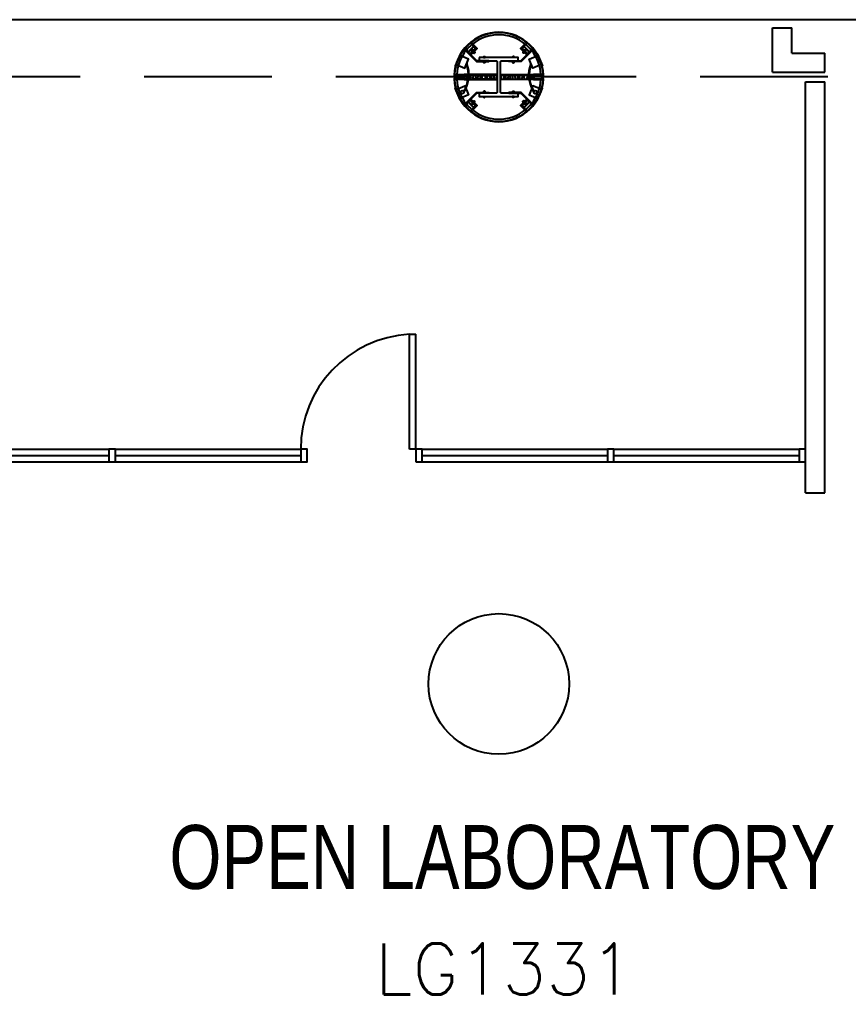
# Model space of a CAD drawing. Extents: x -163000 to 184253, y -124935 to 90032.
# Drawn here: x -114750 to -108264, y 22351 to 29982 of the extents above; entities that cross this region are included whole.
import ezdxf

# ---------------------------------------------------------------- set-up
doc = ezdxf.new("R2010")
doc.units = 0
doc.header["$LTSCALE"] = 1000
doc.header["$MEASUREMENT"] = 0
doc.linetypes.add('GFxref$0$s3123a$0$HIDDEN2', pattern=[0.1875, 0.125, -0.0625])
doc.layers.get('0').update_dxf_attribs({"linetype": 'CONTINUOUS'})
for name, color, linetype in [('fire shutter', 5, 'GFxref$0$s3123a$0$HIDDEN2'), ('ROOM-NO', 4, 'CONTINUOUS'), ('stair', 1, 'CONTINUOUS'), ('stru', 2, 'CONTINUOUS')]:
    doc.layers.add(name, color=color, linetype=linetype)
doc.layers.add('omitted', color=9, linetype='CONTINUOUS', plot=False)
doc.layers.add('text', color=4, linetype='CONTINUOUS', lineweight=18)
doc.styles.get("Standard").update_dxf_attribs({"font": 'romans.shx', "width": 0.75})

# ---------------------------------------------------------------- blocks, each defined once
blk = doc.blocks.new('s2118a')
at = {"layer": 'fire shutter', "ltscale": 8}
for p, q in [((-111274.9, 29532.126), (-119724.9, 29532.126)), ((-103924.9, 29532.126), (-110724.9, 29532.126))]:
    blk.add_line(p, q, dxfattribs=at)
at = {"layer": 'omitted', "color": 3}
for p, q in [((-108857.992, 29569.626), (-108857.992, 29916.768)), ((-108857.992, 29916.768), (-108707.992, 29916.768)), ((-108707.992, 29719.626), (-108707.992, 29916.768)), ((-108707.992, 29719.626), (-108449.9, 29719.626)), ((-108449.9, 29569.626), (-108449.9, 29719.626)), ((-108857.992, 29569.626), (-108449.9, 29569.626)), ((-108599.9, 26277.973), (-108599.9, 29494.626)), ((-108599.9, 29494.626), (-108449.9, 29494.626)), ((-108449.9, 26277.973), (-108449.9, 29494.626))]:
    blk.add_line(p, q, dxfattribs=at)
at = {"layer": 'omitted'}
for p, q in [((-111699.9, 26619.712), (-111699.9, 27519.712)), ((-111699.9, 27519.526), (-111649.9, 27519.526)), ((-111649.9, 26619.526), (-111649.9, 27519.526)), ((-115499.9, 26619.626), (-114049.9, 26619.626)), ((-115499.9, 26569.626), (-114049.9, 26569.626)), ((-113999.9, 26619.626), (-112549.9, 26619.626)), ((-113999.9, 26569.626), (-112549.9, 26569.626)), ((-111649.9, 26619.712), (-111699.9, 26619.712)), ((-111599.9, 26619.626), (-111649.9, 26619.626)), ((-111649.9, 26619.626), (-111649.9, 26519.626)), ((-111599.9, 26619.626), (-110149.9, 26619.626)), ((-111599.9, 26519.626), (-111599.9, 26619.626)), ((-111599.9, 26569.626), (-110149.9, 26569.626)), ((-110099.9, 26619.626), (-110149.9, 26619.626)), ((-110149.9, 26619.626), (-110149.9, 26519.626)), ((-110099.9, 26619.626), (-110149.9, 26619.626)), ((-110149.9, 26619.626), (-110149.9, 26519.626)), ((-110099.9, 26619.626), (-108649.9, 26619.626)), ((-110099.9, 26519.626), (-110099.9, 26619.626)), ((-110099.9, 26519.626), (-110099.9, 26619.626)), ((-110099.9, 26569.626), (-108649.9, 26569.626)), ((-115499.9, 26519.626), (-114049.9, 26519.626)), ((-113999.9, 26519.626), (-112549.9, 26519.626)), ((-111649.9, 26519.626), (-111599.9, 26519.626)), ((-111599.9, 26519.626), (-110149.9, 26519.626)), ((-110149.9, 26519.626), (-110099.9, 26519.626)), ((-110149.9, 26519.626), (-110099.9, 26519.626)), ((-110099.9, 26519.626), (-108649.9, 26519.626)), ((-108599.9, 26277.973), (-108449.9, 26277.973))]:
    blk.add_line(p, q, dxfattribs=at)
for points in [[(-114049.9, 26519.626), (-113999.9, 26519.626), (-113999.9, 26619.626), (-114049.9, 26619.626)], [(-114049.9, 26519.626), (-113999.9, 26519.626), (-113999.9, 26619.626), (-114049.9, 26619.626)], [(-112549.9, 26519.626), (-112499.9, 26519.626), (-112499.9, 26619.626), (-112549.9, 26619.626)], [(-108649.9, 26519.626), (-108599.9, 26519.626), (-108599.9, 26619.626), (-108649.9, 26619.626)]]:
    blk.add_lwpolyline(points, close=True, dxfattribs=at)
blk.add_arc((-111649.9, 26619.526), 900.1, 93.1843899, 180, dxfattribs=at)
at = {"layer": 'stair'}
for p, q in [((-111239.845, 29729.548), (-111197.363, 29771.918)), ((-111237.727, 29727.423), (-111195.245, 29769.794)), ((-110762.073, 29727.423), (-110804.555, 29769.794)), ((-110759.955, 29729.548), (-110802.437, 29771.918)), ((-111209.521, 29732.422), (-111213.228, 29736.139)), ((-111209.875, 29732.068), (-111199.963, 29741.955)), ((-111209.169, 29731.36), (-111209.875, 29732.068)), ((-111209.169, 29731.36), (-111209.875, 29732.068)), ((-111209.169, 29731.36), (-111199.256, 29741.247)), ((-111204.919, 29737.012), (-111208.803, 29740.906)), ((-111207.222, 29733.302), (-111201.204, 29739.305)), ((-111200.317, 29741.602), (-111204.024, 29745.319)), ((-111190.782, 29732.751), (-111200.695, 29722.864)), ((-111199.989, 29722.156), (-111200.695, 29722.864)), ((-111190.076, 29732.043), (-111199.989, 29722.156)), ((-111199.963, 29741.955), (-111199.256, 29741.247)), ((-111199.634, 29722.509), (-111195.927, 29718.792)), ((-111197.333, 29724.804), (-111193.449, 29720.91)), ((-111193.45, 29720.203), (-111194.866, 29718.791)), ((-111193.273, 29720.379), (-111191.799, 29718.901)), ((-111192.919, 29720.733), (-111191.092, 29718.9)), ((-111188.848, 29724.793), (-111192.742, 29720.909)), ((-111192.731, 29729.394), (-111188.847, 29725.5)), ((-111186.842, 29723.844), (-111191.799, 29718.901)), ((-111191.799, 29718.901), (-111191.092, 29718.9)), ((-111186.843, 29723.137), (-111191.092, 29718.9)), ((-111190.782, 29732.751), (-111190.076, 29732.043)), ((-111190.43, 29731.689), (-111186.723, 29727.972)), ((-111186.724, 29726.912), (-111188.848, 29724.793)), ((-111188.671, 29724.97), (-111186.843, 29723.137)), ((-111188.317, 29725.323), (-111186.842, 29723.844)), ((-111186.843, 29723.137), (-111186.842, 29723.844)), ((-111119.6, 29685.626), (-111105.6, 29685.628)), ((-111119.6, 29684.626), (-111119.6, 29685.626)), ((-111119.6, 29684.626), (-111105.6, 29684.628)), ((-111119.1, 29685.626), (-111119.101, 29690.876)), ((-111116.85, 29684.627), (-111108.35, 29684.627)), ((-111112.6, 29685.627), (-111112.601, 29691.127)), ((-111106.1, 29685.628), (-111106.101, 29690.878)), ((-111105.6, 29685.628), (-111105.6, 29684.628)), ((-110894.2, 29685.628), (-110894.2, 29684.628)), ((-110880.2, 29685.626), (-110894.2, 29685.628)), ((-110880.2, 29684.626), (-110894.2, 29684.628)), ((-110893.7, 29685.628), (-110893.699, 29690.878)), ((-110882.95, 29684.627), (-110891.45, 29684.627)), ((-110887.2, 29685.627), (-110887.199, 29691.127)), ((-110880.7, 29685.626), (-110880.699, 29690.876)), ((-110880.2, 29684.626), (-110880.2, 29685.626)), ((-110809.37, 29731.689), (-110813.077, 29727.972)), ((-110813.076, 29726.912), (-110810.952, 29724.793)), ((-110811.483, 29725.323), (-110812.958, 29723.844)), ((-110812.958, 29723.844), (-110808.001, 29718.901)), ((-110812.957, 29723.137), (-110812.958, 29723.844)), ((-110811.129, 29724.97), (-110812.957, 29723.137)), ((-110812.957, 29723.137), (-110808.708, 29718.9)), ((-110807.069, 29729.394), (-110810.953, 29725.5)), ((-110810.952, 29724.793), (-110807.058, 29720.909)), ((-110809.018, 29732.751), (-110809.724, 29732.043)), ((-110809.724, 29732.043), (-110799.811, 29722.156)), ((-110809.018, 29732.751), (-110799.105, 29722.864)), ((-110806.881, 29720.733), (-110808.708, 29718.9)), ((-110808.001, 29718.901), (-110808.708, 29718.9)), ((-110806.527, 29720.379), (-110808.001, 29718.901)), ((-110802.467, 29724.804), (-110806.351, 29720.91)), ((-110806.35, 29720.203), (-110804.934, 29718.791)), ((-110800.166, 29722.509), (-110803.873, 29718.792)), ((-110799.837, 29741.955), (-110800.544, 29741.247)), ((-110790.631, 29731.36), (-110800.544, 29741.247)), ((-110789.925, 29732.068), (-110799.837, 29741.955)), ((-110799.811, 29722.156), (-110799.105, 29722.864)), ((-110799.483, 29741.602), (-110795.776, 29745.319)), ((-110792.578, 29733.302), (-110798.596, 29739.305)), ((-110794.881, 29737.012), (-110790.997, 29740.906)), ((-110790.631, 29731.36), (-110789.925, 29732.068)), ((-110790.279, 29732.422), (-110786.572, 29736.139)), ((-111105.599, 29653.628), (-111119.599, 29653.626)), ((-111119.599, 29652.626), (-111119.599, 29653.626)), ((-111105.599, 29652.628), (-111119.599, 29652.626)), ((-111119.099, 29652.626), (-111119.098, 29647.376)), ((-111116.348, 29646.627), (-111118.348, 29646.626)), ((-111116.098, 29646.627), (-111116.098, 29644.539)), ((-111109.098, 29644.539), (-111116.098, 29644.539)), ((-111116.098, 29644.539), (-111115.598, 29644.039)), ((-111115.849, 29652.627), (-111115.848, 29647.127)), ((-111115.598, 29646.627), (-111115.598, 29644.039)), ((-111109.598, 29644.039), (-111115.598, 29644.039)), ((-111109.848, 29646.627), (-111115.348, 29646.627)), ((-111106.848, 29646.628), (-111109.848, 29646.627)), ((-111109.598, 29646.627), (-111109.598, 29644.039)), ((-111109.598, 29644.039), (-111109.098, 29644.539)), ((-111109.349, 29652.627), (-111109.348, 29647.127)), ((-111109.098, 29646.627), (-111109.098, 29644.539)), ((-111106.099, 29652.628), (-111106.098, 29647.378)), ((-111105.599, 29653.628), (-111105.599, 29652.628)), ((-110894.201, 29653.628), (-110894.201, 29652.628)), ((-110894.201, 29653.628), (-110880.201, 29653.626)), ((-110894.201, 29652.628), (-110880.201, 29652.626)), ((-110893.701, 29652.628), (-110893.702, 29647.378)), ((-110892.952, 29646.628), (-110889.952, 29646.627)), ((-110890.702, 29646.627), (-110890.702, 29644.539)), ((-110890.202, 29644.039), (-110890.702, 29644.539)), ((-110890.702, 29644.539), (-110883.702, 29644.539)), ((-110890.451, 29652.627), (-110890.452, 29647.127)), ((-110890.202, 29646.627), (-110890.202, 29644.039)), ((-110890.202, 29644.039), (-110884.202, 29644.039)), ((-110889.952, 29646.627), (-110884.452, 29646.627)), ((-110884.202, 29646.627), (-110884.202, 29644.039)), ((-110883.702, 29644.539), (-110884.202, 29644.039)), ((-110883.951, 29652.627), (-110883.952, 29647.127)), ((-110883.702, 29646.627), (-110883.702, 29644.539)), ((-110883.452, 29646.627), (-110881.452, 29646.626)), ((-110880.701, 29652.626), (-110880.702, 29647.376)), ((-110880.201, 29652.626), (-110880.201, 29653.626)), ((-111348.639, 29544.626), (-111329.536, 29544.626)), ((-111329.536, 29547.626), (-111329.536, 29544.626)), ((-110670.264, 29547.626), (-110670.264, 29544.626)), ((-110651.161, 29544.626), (-110670.264, 29544.626)), ((-111329.536, 29519.626), (-111348.639, 29519.626)), ((-111329.536, 29516.626), (-111329.536, 29519.626)), ((-111268.9, 29513.626), (-111015.4, 29513.626)), ((-110730.9, 29513.626), (-110984.4, 29513.626)), ((-110670.264, 29519.626), (-110651.161, 29519.626)), ((-110670.264, 29516.626), (-110670.264, 29519.626)), ((-111119.6, 29379.626), (-111119.6, 29378.626)), ((-111119.6, 29379.626), (-111105.6, 29379.625)), ((-111119.6, 29378.626), (-111105.6, 29378.625)), ((-111119.599, 29411.626), (-111119.599, 29410.626)), ((-111105.599, 29411.625), (-111119.599, 29411.626)), ((-111105.599, 29410.625), (-111119.599, 29410.626)), ((-111119.1, 29378.626), (-111119.101, 29373.376)), ((-111119.099, 29411.626), (-111119.098, 29416.876)), ((-111116.348, 29417.626), (-111118.348, 29417.626)), ((-111116.85, 29379.626), (-111108.35, 29379.625)), ((-111116.098, 29419.714), (-111115.598, 29420.214)), ((-111116.098, 29417.626), (-111116.098, 29419.714)), ((-111109.098, 29419.714), (-111116.098, 29419.714)), ((-111115.849, 29411.626), (-111115.848, 29417.126)), ((-111115.598, 29417.626), (-111115.598, 29420.214)), ((-111109.598, 29420.214), (-111115.598, 29420.214)), ((-111109.848, 29417.626), (-111115.348, 29417.626)), ((-111112.6, 29378.626), (-111112.601, 29373.126)), ((-111106.848, 29417.625), (-111109.848, 29417.626)), ((-111109.598, 29420.214), (-111109.098, 29419.714)), ((-111109.598, 29417.626), (-111109.598, 29420.214)), ((-111109.349, 29411.625), (-111109.348, 29417.125)), ((-111109.098, 29417.625), (-111109.098, 29419.714)), ((-111106.1, 29378.625), (-111106.101, 29373.375)), ((-111106.099, 29411.625), (-111106.098, 29416.875)), ((-111105.6, 29378.625), (-111105.6, 29379.625)), ((-111105.599, 29410.625), (-111105.599, 29411.625)), ((-110894.201, 29411.625), (-110880.201, 29411.626)), ((-110894.201, 29410.625), (-110894.201, 29411.625)), ((-110894.201, 29410.625), (-110880.201, 29410.626)), ((-110880.2, 29379.626), (-110894.2, 29379.625)), ((-110894.2, 29378.625), (-110894.2, 29379.625)), ((-110880.2, 29378.626), (-110894.2, 29378.625)), ((-110893.701, 29411.625), (-110893.702, 29416.875)), ((-110893.7, 29378.625), (-110893.699, 29373.375)), ((-110892.952, 29417.625), (-110889.952, 29417.626)), ((-110882.95, 29379.626), (-110891.45, 29379.625)), ((-110890.202, 29420.214), (-110890.702, 29419.714)), ((-110890.702, 29419.714), (-110883.702, 29419.714)), ((-110890.702, 29417.625), (-110890.702, 29419.714)), ((-110890.451, 29411.625), (-110890.452, 29417.125)), ((-110890.202, 29420.214), (-110884.202, 29420.214)), ((-110890.202, 29417.626), (-110890.202, 29420.214)), ((-110889.952, 29417.626), (-110884.452, 29417.626)), ((-110887.2, 29378.626), (-110887.199, 29373.126)), ((-110884.202, 29417.626), (-110884.202, 29420.214)), ((-110883.702, 29419.714), (-110884.202, 29420.214)), ((-110883.951, 29411.626), (-110883.952, 29417.126)), ((-110883.702, 29417.626), (-110883.702, 29419.714)), ((-110883.452, 29417.626), (-110881.452, 29417.626)), ((-110880.701, 29411.626), (-110880.702, 29416.876)), ((-110880.7, 29378.626), (-110880.699, 29373.376)), ((-110880.201, 29411.626), (-110880.201, 29410.626)), ((-110880.2, 29379.626), (-110880.2, 29378.626)), ((-111239.845, 29334.705), (-111197.363, 29292.334)), ((-111237.727, 29336.829), (-111195.245, 29294.458)), ((-111209.521, 29331.831), (-111213.228, 29328.114)), ((-111209.169, 29332.892), (-111209.875, 29332.184)), ((-111209.875, 29332.184), (-111199.963, 29322.298)), ((-111209.169, 29332.892), (-111199.256, 29323.006)), ((-111204.919, 29327.241), (-111208.803, 29323.347)), ((-111207.222, 29330.95), (-111201.204, 29324.948)), ((-111200.317, 29322.651), (-111204.024, 29318.934)), ((-111199.989, 29342.097), (-111200.695, 29341.389)), ((-111190.782, 29331.502), (-111200.695, 29341.389)), ((-111190.076, 29332.21), (-111199.989, 29342.097)), ((-111199.963, 29322.298), (-111199.256, 29323.006)), ((-111199.634, 29341.744), (-111195.927, 29345.461)), ((-111197.333, 29339.449), (-111193.449, 29343.343)), ((-111193.45, 29344.05), (-111194.866, 29345.462)), ((-111193.273, 29343.873), (-111191.799, 29345.352)), ((-111192.919, 29343.52), (-111191.092, 29345.353)), ((-111188.848, 29339.46), (-111192.742, 29343.344)), ((-111192.731, 29334.858), (-111188.847, 29338.753)), ((-111191.799, 29345.352), (-111191.092, 29345.353)), ((-111186.842, 29340.409), (-111191.799, 29345.352)), ((-111186.843, 29341.116), (-111191.092, 29345.353)), ((-111190.782, 29331.502), (-111190.076, 29332.21)), ((-111190.43, 29332.563), (-111186.723, 29336.28)), ((-111186.724, 29337.341), (-111188.848, 29339.46)), ((-111188.671, 29339.283), (-111186.843, 29341.116)), ((-111188.317, 29338.93), (-111186.842, 29340.409)), ((-111186.843, 29341.116), (-111186.842, 29340.409)), ((-110809.37, 29332.563), (-110813.077, 29336.28)), ((-110813.076, 29337.341), (-110810.952, 29339.46)), ((-110812.958, 29340.409), (-110808.001, 29345.352)), ((-110812.957, 29341.116), (-110812.958, 29340.409)), ((-110811.483, 29338.93), (-110812.958, 29340.409)), ((-110812.957, 29341.116), (-110808.708, 29345.353)), ((-110811.129, 29339.283), (-110812.957, 29341.116)), ((-110807.069, 29334.858), (-110810.953, 29338.753)), ((-110810.952, 29339.46), (-110807.058, 29343.344)), ((-110809.724, 29332.21), (-110799.811, 29342.097)), ((-110809.018, 29331.502), (-110809.724, 29332.21)), ((-110809.018, 29331.502), (-110799.105, 29341.389)), ((-110808.001, 29345.352), (-110808.708, 29345.353)), ((-110806.881, 29343.52), (-110808.708, 29345.353)), ((-110806.527, 29343.873), (-110808.001, 29345.352)), ((-110802.467, 29339.449), (-110806.351, 29343.343)), ((-110806.35, 29344.05), (-110804.934, 29345.462)), ((-110762.073, 29336.829), (-110804.555, 29294.458)), ((-110800.166, 29341.744), (-110803.873, 29345.461)), ((-110759.955, 29334.705), (-110802.437, 29292.334)), ((-110790.631, 29332.892), (-110800.544, 29323.006)), ((-110799.837, 29322.298), (-110800.544, 29323.006)), ((-110789.925, 29332.184), (-110799.837, 29322.298)), ((-110799.811, 29342.097), (-110799.105, 29341.389)), ((-110799.483, 29322.651), (-110795.776, 29318.934)), ((-110792.578, 29330.95), (-110798.596, 29324.948)), ((-110794.881, 29327.241), (-110790.997, 29323.347)), ((-110790.631, 29332.892), (-110789.925, 29332.184)), ((-110790.279, 29331.831), (-110786.572, 29328.114))]:
    blk.add_line(p, q, dxfattribs=at)
for points in [[(-131103.9, 29617.129), (-131103.9, 29982.126), (-104099.9, 29982.126)], [(-111300.807, 29710.886), (-111302.655, 29711.651), (-111340.923, 29619.263), (-111339.075, 29618.498), (-111300.807, 29710.886)], [(-111334.292, 29630.046), (-111266.456, 29601.948), (-111237.755, 29671.239), (-111305.591, 29699.337)], [(-111077.4, 29659.626), (-111172.651, 29659.626), (-111218.395, 29705.21), (-111168.833, 29754.642), (-111173.07, 29758.89), (-111226.881, 29705.221), (-111175.132, 29653.626), (-111077.4, 29653.626), (-111077.4, 29659.626)], [(-110922.4, 29659.626), (-110827.149, 29659.626), (-110781.405, 29705.21), (-110830.967, 29754.642), (-110826.73, 29758.89), (-110772.919, 29705.221), (-110824.668, 29653.626), (-110922.4, 29653.626), (-110922.4, 29659.626)], [(-110665.508, 29630.046), (-110733.344, 29601.948), (-110762.045, 29671.239), (-110694.209, 29699.337)], [(-110698.993, 29710.886), (-110697.145, 29711.651), (-110658.877, 29619.263), (-110660.725, 29618.498), (-110698.993, 29710.886)], [(-111349.557, 29547.626), (-111274.9, 29547.626), (-111274.9, 29516.626), (-111349.557, 29516.626)], [(-111346.406, 29550.626), (-111271.9, 29550.626), (-111271.9, 29513.626), (-111346.406, 29513.626)], [(-110653.394, 29550.626), (-110727.9, 29550.626), (-110727.9, 29513.626), (-110653.394, 29513.626)], [(-110653.246, 29547.626), (-110724.9, 29547.626), (-110724.9, 29516.626), (-110653.246, 29516.626)], [(-111334.292, 29434.206), (-111266.456, 29462.305), (-111237.755, 29393.014), (-111305.591, 29364.915)], [(-110665.508, 29434.206), (-110733.344, 29462.305), (-110762.045, 29393.014), (-110694.209, 29364.915)], [(-111300.807, 29353.367), (-111302.655, 29352.602), (-111340.923, 29444.99), (-111339.075, 29445.755), (-111300.807, 29353.367)], [(-111077.4, 29404.626), (-111172.651, 29404.626), (-111218.395, 29359.043), (-111168.833, 29309.611), (-111173.07, 29305.362), (-111226.881, 29359.032), (-111175.132, 29410.626), (-111077.4, 29410.626), (-111077.4, 29404.626)], [(-110922.4, 29404.626), (-110827.149, 29404.626), (-110781.405, 29359.043), (-110830.967, 29309.611), (-110826.73, 29305.362), (-110772.919, 29359.032), (-110824.668, 29410.626), (-110922.4, 29410.626), (-110922.4, 29404.626)], [(-110698.993, 29353.367), (-110697.145, 29352.602), (-110658.877, 29444.99), (-110660.725, 29445.755), (-110698.993, 29353.367)]]:
    blk.add_lwpolyline(points, dxfattribs=at)
for points in [[(-111226.881, 29705.221), (-111173.07, 29758.89), (-111201.318, 29787.212), (-111205.566, 29782.975), (-111181.556, 29758.901), (-111226.87, 29713.706), (-111250.88, 29737.779), (-111255.128, 29733.542)], [(-111189.58, 29775.444), (-111193.829, 29771.207), (-111195.947, 29773.331), (-111191.699, 29777.568)], [(-110772.919, 29705.221), (-110826.73, 29758.89), (-110798.482, 29787.212), (-110794.234, 29782.975), (-110818.244, 29758.901), (-110772.93, 29713.706), (-110748.92, 29737.779), (-110744.672, 29733.542)], [(-110810.22, 29775.444), (-110805.971, 29771.207), (-110803.853, 29773.331), (-110808.101, 29777.568)], [(-111243.391, 29721.774), (-111239.143, 29726.011), (-111241.261, 29728.135), (-111245.509, 29723.898)], [(-111243.391, 29721.774), (-111239.143, 29726.011), (-111241.261, 29728.135), (-111245.509, 29723.898)], [(-111152.4, 29684.626), (-111152.4, 29659.626), (-111017.4, 29659.626), (-111012.4, 29654.626), (-111012.4, 29409.626), (-111017.4, 29404.626), (-111152.4, 29404.626), (-111152.4, 29379.626), (-110847.4, 29379.626), (-110847.4, 29404.626), (-110982.4, 29404.626), (-110987.4, 29409.626), (-110987.4, 29654.626), (-110982.4, 29659.626), (-110847.4, 29659.626), (-110847.4, 29684.626)], [(-110756.409, 29721.774), (-110760.657, 29726.011), (-110758.539, 29728.135), (-110754.291, 29723.898)], [(-111268.9, 29513.626), (-111268.9, 29547.626), (-111015.4, 29547.626), (-111015.4, 29513.626), (-111012.4, 29513.626), (-111012.4, 29513.626), (-111012.4, 29550.626), (-111271.9, 29550.626), (-111271.9, 29513.626)], [(-110730.9, 29513.626), (-110730.9, 29547.626), (-110984.4, 29547.626), (-110984.4, 29513.626), (-110987.4, 29513.626), (-110987.4, 29513.626), (-110987.4, 29550.626), (-110727.9, 29550.626), (-110727.9, 29513.626)], [(-111226.881, 29359.032), (-111173.07, 29305.362), (-111201.318, 29277.041), (-111205.566, 29281.278), (-111181.556, 29305.351), (-111226.87, 29350.547), (-111250.88, 29326.474), (-111255.128, 29330.711)], [(-111243.391, 29342.479), (-111239.143, 29338.242), (-111241.261, 29336.118), (-111245.509, 29340.355)], [(-110772.919, 29359.032), (-110826.73, 29305.362), (-110798.482, 29277.041), (-110794.234, 29281.278), (-110818.244, 29305.351), (-110772.93, 29350.547), (-110748.92, 29326.474), (-110744.672, 29330.711)], [(-110756.409, 29342.479), (-110760.657, 29338.242), (-110758.539, 29336.118), (-110754.291, 29340.355)], [(-111189.58, 29288.809), (-111193.829, 29293.046), (-111195.947, 29290.922), (-111191.699, 29286.685)], [(-110810.22, 29288.809), (-110805.971, 29293.046), (-110803.853, 29290.922), (-110808.101, 29286.685)]]:
    blk.add_lwpolyline(points, close=True, dxfattribs=at)
for points in [[(-111185.217, 29762.573), (-111186.633, 29761.16), (-111221.942, 29796.562, -0.00870213), (-111202.508, 29813.834), (-111201.206, 29812.316, 0.00800341), (-111219.054, 29796.498)], [(-110814.583, 29762.573), (-110813.167, 29761.16), (-110777.858, 29796.562, 0.00870213), (-110797.292, 29813.834), (-110798.594, 29812.316, -0.00800341), (-110780.746, 29796.498)], [(-111230.528, 29717.378), (-111229.112, 29718.79), (-111264.31, 29754.092, 0.00870213), (-111281.631, 29734.702), (-111280.116, 29733.396, -0.00800341), (-111264.253, 29751.203)], [(-110769.272, 29717.378), (-110770.688, 29718.79), (-110735.49, 29754.092, -0.00870213), (-110718.169, 29734.702), (-110719.684, 29733.396, 0.00800341), (-110735.547, 29751.203)], [(-111230.528, 29346.875), (-111229.112, 29345.462), (-111264.31, 29310.161, -0.00870213), (-111281.631, 29329.551), (-111280.116, 29330.857, 0.00800341), (-111264.253, 29313.049)], [(-111185.217, 29301.68), (-111186.633, 29303.092), (-111221.942, 29267.691, 0.00870213), (-111202.508, 29250.419), (-111201.206, 29251.937, -0.00800341), (-111219.054, 29267.755)], [(-110814.583, 29301.68), (-110813.167, 29303.092), (-110777.858, 29267.691, -0.00870213), (-110797.292, 29250.419), (-110798.594, 29251.937, 0.00800341), (-110780.746, 29267.755)], [(-110769.272, 29346.875), (-110770.688, 29345.462), (-110735.49, 29310.161, 0.00870213), (-110718.169, 29329.551), (-110719.684, 29330.857, -0.00800341), (-110735.547, 29313.049)]]:
    blk.add_lwpolyline(points, format="xyb", close=True, dxfattribs=at)
for points in [[(-111213.228, 29736.139, -0.24878441), (-111208.803, 29740.906, -3.55109969)], [(-111209.7, 29740.568, -0.1784415), (-111208.463, 29741.802, 0.2)], [(-111204.024, 29745.319, 0.22196227), (-111208.803, 29740.906, 3.55109969)], [(-111193.45, 29720.203, 0.1), (-111192.742, 29720.909, -0.2)], [(-111188.14, 29725.499, -0.1), (-111188.848, 29724.793, 0.2)], [(-111119.101, 29690.876, -0.24878441), (-111112.601, 29691.127, -3.55109969)], [(-111113.474, 29691.521, -0.1784415), (-111111.727, 29691.521, 0.2)], [(-111106.101, 29690.878, 0.22196227), (-111112.601, 29691.127, 3.55109969)], [(-110893.699, 29690.878, -0.22196227), (-110887.199, 29691.127, -3.55109969)], [(-110886.326, 29691.521, 0.1784415), (-110888.073, 29691.521, -0.2)], [(-110880.699, 29690.876, 0.24878441), (-110887.199, 29691.127, 3.55109969)], [(-110811.66, 29725.499, 0.1), (-110810.952, 29724.793, -0.2)], [(-110806.35, 29720.203, -0.1), (-110807.058, 29720.909, 0.2)], [(-110795.776, 29745.319, -0.22196227), (-110790.997, 29740.906, -3.55109969)], [(-110790.1, 29740.568, 0.1784415), (-110791.337, 29741.802, -0.2)], [(-110786.572, 29736.139, 0.24878441), (-110790.997, 29740.906, 3.55109969)], [(-111116.348, 29646.627, 0.1), (-111115.348, 29646.627, -0.2)], [(-111108.848, 29646.627, -0.1), (-111109.848, 29646.627, 0.2)], [(-110890.952, 29646.627, 0.1), (-110889.952, 29646.627, -0.2)], [(-110883.452, 29646.627, -0.1), (-110884.452, 29646.627, 0.2)], [(-111116.348, 29417.626, -0.1), (-111115.348, 29417.626, 0.2)], [(-111108.848, 29417.625, 0.1), (-111109.848, 29417.626, -0.2)], [(-110890.952, 29417.625, -0.1), (-110889.952, 29417.626, 0.2)], [(-110883.452, 29417.626, 0.1), (-110884.452, 29417.626, -0.2)], [(-111213.228, 29328.114, 0.24878441), (-111208.803, 29323.347, 3.55109969)], [(-111209.7, 29323.685, 0.1784415), (-111208.463, 29322.451, -0.2)], [(-111204.024, 29318.934, -0.22196227), (-111208.803, 29323.347, -3.55109969)], [(-111193.45, 29344.05, -0.1), (-111192.742, 29343.344, 0.2)], [(-111188.14, 29338.754, 0.1), (-111188.848, 29339.46, -0.2)], [(-111119.101, 29373.376, 0.24878441), (-111112.601, 29373.126, 3.55109969)], [(-111113.474, 29372.732, 0.1784415), (-111111.727, 29372.732, -0.2)], [(-111106.101, 29373.375, -0.22196227), (-111112.601, 29373.126, -3.55109969)], [(-110893.699, 29373.375, 0.22196227), (-110887.199, 29373.126, 3.55109969)], [(-110886.326, 29372.732, -0.1784415), (-110888.073, 29372.732, 0.2)], [(-110880.699, 29373.376, -0.24878441), (-110887.199, 29373.126, -3.55109969)], [(-110811.66, 29338.754, -0.1), (-110810.952, 29339.46, 0.2)], [(-110806.35, 29344.05, 0.1), (-110807.058, 29343.344, -0.2)], [(-110795.776, 29318.934, 0.22196227), (-110790.997, 29323.347, 3.55109969)], [(-110790.1, 29323.685, -0.1784415), (-110791.337, 29322.451, 0.2)], [(-110786.572, 29328.114, -0.24878441), (-110790.997, 29323.347, -3.55109969)]]:
    blk.add_lwpolyline(points, format="xyb", dxfattribs=at)
for centre in [(-111285.357, 29413.886), (-110714.443, 29413.886)]:
    blk.add_circle(centre, 12.5, dxfattribs=at)
for centre, radius, start, end in [((-110999.9, 29532.126), 350, 2.2168655, 177.7831345), ((-110999.9, 29532.126), 347, 2.5601734, 176.9438769), ((-110999.9, 29532.126), 330, 50.5570521, 129.3772468), ((-110999.9, 29532.126), 330, 129.7916909, 140.2219889), ((-110999.9, 29532.126), 330, 39.7780111, 50.2083091), ((-110999.9, 29532.126), 330, 140.5707724, 176.786279), ((-111195.396, 29719.322), 0.75, 224.925, 314.925), ((-111193.803, 29720.557), 0.5, 314.925, 44.925), ((-111193.095, 29721.263), 0.5, 224.925, 314.925), ((-111189.201, 29725.147), 0.5, 314.925, 44.925), ((-111188.493, 29725.853), 0.5, 224.925, 314.925), ((-111187.254, 29727.443), 0.75, 314.925, 44.925), ((-110812.546, 29727.443), 0.75, 135.075, 225.075), ((-110811.307, 29725.853), 0.5, 225.075, 315.075), ((-110810.599, 29725.147), 0.5, 135.075, 225.075), ((-110806.705, 29721.263), 0.5, 225.075, 315.075), ((-110805.997, 29720.557), 0.5, 135.075, 225.075), ((-110804.404, 29719.322), 0.75, 225.075, 315.075), ((-110999.9, 29532.126), 330, 3.213721, 39.4292276), ((-111478.077, 29548.502), 239.827, 327.8560732, 20.6185087), ((-111481.284, 29549.044), 248.025, 327.1685007, 21.5614279), ((-111118.348, 29647.376), 0.75, 180.005, 270.005), ((-111116.348, 29647.127), 0.5, 270.005, 0.005), ((-111115.348, 29647.127), 0.5, 180.005, 270.005), ((-111109.848, 29647.127), 0.5, 270.005, 0.005), ((-111108.848, 29647.127), 0.5, 180.005, 270.005), ((-111106.848, 29647.378), 0.75, 270.005, 0.005), ((-110892.952, 29647.378), 0.75, 179.995, 269.995), ((-110890.952, 29647.127), 0.5, 269.995, 359.995), ((-110889.952, 29647.127), 0.5, 179.995, 269.995), ((-110884.452, 29647.127), 0.5, 269.995, 359.995), ((-110883.452, 29647.127), 0.5, 179.995, 269.995), ((-110881.452, 29647.376), 0.75, 269.995, 359.995), ((-110518.516, 29549.044), 248.025, 158.4385721, 212.8314993), ((-110521.723, 29548.502), 239.827, 159.3814913, 212.1439268), ((-111348.639, 29545.626), 1, 177.7831345, 270), ((-110651.161, 29545.626), 1, 270, 2.2168655), ((-111348.639, 29518.626), 1, 90, 182.2168655), ((-110999.9, 29532.126), 350, 182.2168655, 357.7831345), ((-110999.9, 29532.126), 347, 183.0561231, 357.4398266), ((-110999.9, 29532.126), 330, 183.213721, 219.4292276), ((-110999.9, 29532.126), 330, 320.5707724, 356.786279), ((-110651.161, 29518.626), 1, 357.7831345, 90), ((-111118.348, 29416.876), 0.75, 89.995, 179.995), ((-111116.348, 29417.126), 0.5, 359.995, 89.995), ((-111115.348, 29417.126), 0.5, 89.995, 179.995), ((-111109.848, 29417.126), 0.5, 359.995, 89.995), ((-111108.848, 29417.125), 0.5, 89.995, 179.995), ((-111106.848, 29416.875), 0.75, 359.995, 89.995), ((-110892.952, 29416.875), 0.75, 90.005, 180.005), ((-110890.952, 29417.125), 0.5, 0.005, 90.005), ((-110889.952, 29417.126), 0.5, 90.005, 180.005), ((-110884.452, 29417.126), 0.5, 0.005, 90.005), ((-110883.452, 29417.126), 0.5, 90.005, 180.005), ((-110881.452, 29416.876), 0.75, 0.005, 90.005), ((-110999.9, 29532.126), 330, 219.7780111, 230.2083091), ((-111195.396, 29344.931), 0.75, 45.075, 135.075), ((-111193.803, 29343.696), 0.5, 315.075, 45.075), ((-111193.095, 29342.99), 0.5, 45.075, 135.075), ((-111189.201, 29339.106), 0.5, 315.075, 45.075), ((-111188.493, 29338.4), 0.5, 45.075, 135.075), ((-111187.254, 29336.81), 0.75, 315.075, 45.075), ((-110812.546, 29336.81), 0.75, 134.925, 224.925), ((-110811.307, 29338.4), 0.5, 44.925, 134.925), ((-110810.599, 29339.106), 0.5, 134.925, 224.925), ((-110806.705, 29342.99), 0.5, 44.925, 134.925), ((-110805.997, 29343.696), 0.5, 134.925, 224.925), ((-110804.404, 29344.931), 0.75, 44.925, 134.925), ((-110999.9, 29532.126), 330, 309.7916909, 320.2219889), ((-110999.9, 29532.126), 330, 230.5570521, 309.4429479)]:
    blk.add_arc(centre, radius, start, end, dxfattribs=at)
for points, knots in [([(-111199.484, 29530.726), (-111197.761, 29539.326), (-111198.526, 29551.555), (-111230.123, 29543.504), (-111210.548, 29516.033), (-111251.994, 29509.507), (-111225.709, 29546.715), (-111267.184, 29549.559), (-111244.243, 29517.576), (-111264.042, 29513.307), (-111268.9, 29514.165)], [12.89094301, 12.89094301, 12.89094301, 12.89094301, 34, 51.66011354, 74.78166669, 92.83984696, 121.50304154, 137.84703913, 165.17274235, 178.60017241, 178.60017241, 178.60017241, 178.60017241]), ([(-111107.988, 29530.663), (-111106.301, 29522.139), (-111107.125, 29510.006), (-111138.658, 29518.04), (-111119.083, 29545.511), (-111160.528, 29552.037), (-111134.244, 29514.829), (-111175.718, 29511.985), (-111150.669, 29546.908), (-111195.134, 29550.325), (-111171.353, 29516.525), (-111200.576, 29511.403), (-111201.282, 29522.105), (-111199.484, 29530.726)], [13.01802102, 13.01802102, 13.01802102, 13.01802102, 34, 51.66011354, 74.78166669, 92.83984696, 121.50304154, 137.84703913, 165.17274235, 183.84902777, 211.9388906, 224.82003808, 245.91685155, 245.91685155, 245.91685155, 245.91685155]), ([(-111021.328, 29513.626), (-111016.45, 29529.388), (-111009.038, 29553.336), (-111047.216, 29543.608), (-111027.641, 29516.137), (-111069.087, 29509.611), (-111042.802, 29546.82), (-111084.277, 29549.663), (-111059.227, 29514.74), (-111103.693, 29511.324), (-111079.911, 29545.124), (-111109.234, 29550.263), (-111109.849, 29539.41), (-111107.988, 29530.663)], [0, 0, 0, 0, 34, 51.66011354, 74.78166669, 92.83984696, 121.50304154, 137.84703913, 165.17274235, 183.84902777, 211.9388906, 224.82003808, 246.12776605, 246.12776605, 246.12776605, 246.12776605]), ([(-110978.472, 29513.626), (-110983.35, 29529.388), (-110990.762, 29553.336), (-110952.584, 29543.608), (-110972.159, 29516.137), (-110930.713, 29509.611), (-110956.998, 29546.82), (-110915.523, 29549.663), (-110940.573, 29514.74), (-110896.107, 29511.324), (-110919.889, 29545.124), (-110890.566, 29550.263), (-110889.951, 29539.41), (-110891.812, 29530.663)], [0, 0, 0, 0, 34, 51.66011354, 74.78166669, 92.83984696, 121.50304154, 137.84703913, 165.17274235, 183.84902777, 211.9388906, 224.82003808, 246.12776605, 246.12776605, 246.12776605, 246.12776605]), ([(-110891.812, 29530.663), (-110893.499, 29522.139), (-110892.675, 29510.006), (-110861.142, 29518.04), (-110880.717, 29545.511), (-110839.272, 29552.037), (-110865.556, 29514.829), (-110824.082, 29511.985), (-110849.131, 29546.908), (-110804.666, 29550.325), (-110828.447, 29516.525), (-110799.224, 29511.403), (-110798.518, 29522.105), (-110800.316, 29530.726)], [13.01802102, 13.01802102, 13.01802102, 13.01802102, 34, 51.66011354, 74.78166669, 92.83984696, 121.50304154, 137.84703913, 165.17274235, 183.84902777, 211.9388906, 224.82003808, 245.91685155, 245.91685155, 245.91685155, 245.91685155]), ([(-110800.316, 29530.726), (-110802.039, 29539.326), (-110801.274, 29551.555), (-110769.677, 29543.504), (-110789.252, 29516.033), (-110747.806, 29509.507), (-110774.091, 29546.715), (-110732.616, 29549.559), (-110755.557, 29517.576), (-110735.758, 29513.307), (-110730.9, 29514.165)], [12.89094301, 12.89094301, 12.89094301, 12.89094301, 34, 51.66011354, 74.78166669, 92.83984696, 121.50304154, 137.84703913, 165.17274235, 178.60017241, 178.60017241, 178.60017241, 178.60017241])]:
    blk.add_open_spline(points, degree=3, knots=knots, dxfattribs=at)
at = {"layer": 'stru', "linetype": 'Continuous'}
blk.add_circle((-110999.9, 24782.126), 550, dxfattribs=at)
at = {"layer": 'ROOM-NO'}
blk.add_text('LG1331', height=400, dxfattribs=at).set_placement((-111966.905, 22351.486))
at = {"layer": 'text', "insert": (-110972.244, 23677.733), "char_height": 500, "width": 10110.1768, "attachment_point": 2}
blk.add_mtext('{\\fArial|b0|i0|c0|p34;OPEN LABORATORY}', dxfattribs=at)

msp = doc.modelspace()

# ---------------------------------------------------------------- block references
msp.add_blockref('s2118a', (0, 0))

doc.saveas('drawing.dxf')
